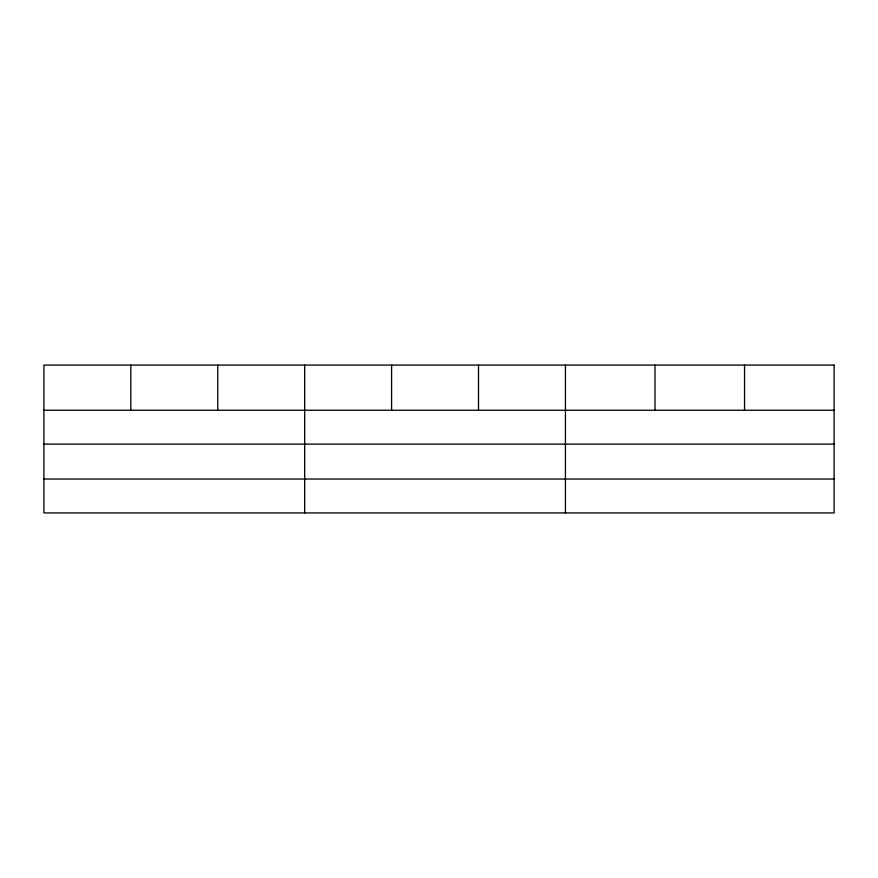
<?xml version="1.0" encoding="UTF-8"?>
<svg xmlns="http://www.w3.org/2000/svg" width="878" height="878" viewBox="0 0 878 878"><rect width="100%" height="100%" fill="white"/><g stroke="black" fill="none" stroke-linecap="round" stroke-linejoin="round"><path stroke-width="1.32" d="M43.9 410.256L834.1 410.256M43.9 444.136L834.1 444.136M43.9 479.037L834.1 479.037M744.544 365.083L744.544 410.256M654.988 365.083L654.988 410.256M565.432 365.083L565.432 512.917M478.51 365.083L478.51 410.256M391.588 365.083L391.588 410.256M304.666 365.083L304.666 512.917M217.744 365.083L217.744 410.256M130.822 365.083L130.822 410.256M834.1 365.083L43.9 365.083L43.9 512.917L834.1 512.917L834.1 365.083"/></g></svg>
